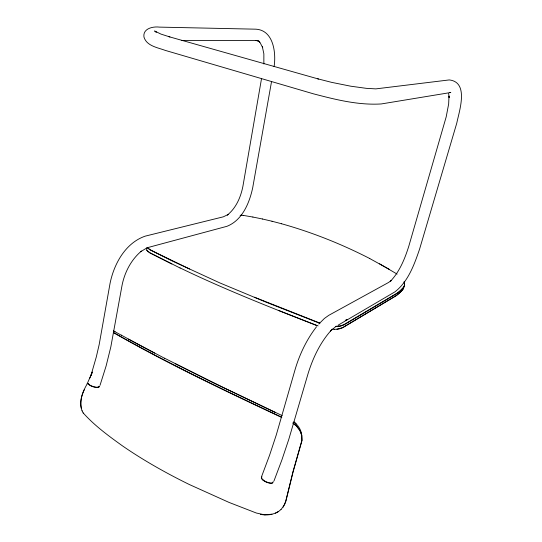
<?xml version="1.0" encoding="UTF-8"?>
<svg xmlns="http://www.w3.org/2000/svg" width="542" height="542" viewBox="0 0 542 542"><rect width="100%" height="100%" fill="white"/><g stroke="black" fill="none" stroke-linecap="round" stroke-linejoin="round"><path stroke-width="0.81" d="M146.503 248.771L146.923 250.492M263.852 63.97L263.866 53.868L262.328 46.612L262.714 47.703L259.977 42.405L258.805 41.097L259.753 42.147L257.111 40.379L258.466 41.036L255.336 40.413L256.84 40.521L181.875 40.589M274.096 66.639C276.21 52.953 273.575 30.311 255.987 29.187L159.409 27.114C152.973 26.294 142.756 28.469 143.935 36.958C146.516 46.016 157.614 47.54 165.195 50.372L313.344 93.8C335.451 99.572 358.309 105.385 381.317 103.942L450.788 92.499L449.508 92.384M404.339 286.027L402.984 289.421A43.224 9.932 -61 0 1 395.66 296.02L342.781 327.625L339.278 328.913L334.529 329.373M404.163 286.095L402.821 289.455A43.38 9.98 -61 0 1 395.47 296.067L342.544 327.7L336.928 329.279M261.515 78.658L242.958 186.042C240.865 196.922 236.163 208.026 227.308 215.079L228.196 214.456L223.351 216.82L145.195 236.149C125.439 242.972 114.03 263.852 110.067 283.324L99.172 344.59L96.293 356.988L90.934 375.525M271.481 81.889L252.721 187.654C249.516 202.776 242.396 220.201 226.996 226.292L147.444 247.674L150.256 249.747L157.078 253.209L189.551 269.008M100.019 385.321L106.117 365.952L110.825 346.9L122.004 285.6C124.558 272.477 131.062 259.774 141.401 251.115L140.561 251.745L147.106 247.802M261.569 476.614L269.604 455.165L276.271 434.982L295.2 369.21C299.76 353.967 306.772 339.326 316.548 326.724M273.974 480.957L281.921 459.86L288.791 439.338L308.141 373.411C313.046 357.666 320.329 342.259 331.494 329.963L330.437 330.993L335.993 326.433M89.789 378.099L92.289 372.178M92.384 372.13L87.113 383.905M84.369 389.549C81.476 395.335 79.972 402.062 81.334 408.485M87.208 383.865C82.574 391.839 78.59 401.717 82.099 410.883M283.188 507.183L285.885 501.201L293.1 471.865L302.057 440.355L301.86 435.24L299.977 430.307L296.535 425.816L292.971 422.916M403.573 287.477L404.623 285.444L404.271 281.732M98.617 387.225L98.949 386.825M281.034 509.622L284.679 504.351L285.722 501.208L292.931 471.892L301.874 440.422L301.67 435.348L299.801 430.463L296.386 426.012L292.856 423.139M318.832 324.014L324.428 318.432L328.777 315.329L388.675 282.409L391.31 280.444L390.281 281.433C399.603 271.718 404.82 258.819 408.817 246.163L446.202 116.835L448.661 103.935L449 96.07L449.122 97.499L448.641 93.563M272.714 482.543L272.219 483.044A5.894 2.053 22.6 0 1 269.814 483.173A5.955 2.093 22.7 0 1 264.76 481.371L263.317 480.422M262.016 476.838L261.447 477.36A6.416 2.249 22.9 0 0 263.175 480.022M347.002 319.502L346.433 319.868M280.912 509.555L278.412 511.641L275.377 513.22M396.669 293.405L343.865 324.651L340.417 325.898L335.85 326.291M338.188 325.146L394.962 291.84C408.282 281.488 414.305 264.543 419.589 249.103L456.771 123.149C459.223 111.029 469.304 82.113 449.243 79.925L375.85 88.881L366.331 88.339L350.776 86.205L331.657 82.364L317.565 78.766M278.31 511.56C273.019 514.907 266.501 515.618 260.451 514.338M345.572 320.132L345.952 320.024M146.916 247.755L147.349 247.708M271.955 514.195L264.482 514.778L256.413 513.044L229.029 502.414L189.354 484.528A231.177 72.709 20.6 0 1 122.133 445.639C108.359 435.754 94.484 425.578 83.156 412.896M335.884 326.541L340.478 326.148L343.98 324.882L396.744 293.608A40.291 9.255 -61 0 0 403.58 287.47M240.12 215.276L241.779 215.249M98.197 387.232L96.855 387.245A5.745 1.701 16.1 0 1 91.896 386.067L90.379 385.376M98.868 386.263L99.389 386.263L99.111 386.995L96.523 387.455A5.325 1.579 16.1 0 1 91.923 386.371L90.521 385.721A5.325 1.579 16.1 0 1 88.902 384.447M345.254 320.43L346.595 320.227L346.86 319.421M331.921 329.258L334.692 329.326M241.718 215.242L243.372 215.404M243.283 215.391L252.918 217.051M252.829 217.037L262.47 219.002M262.389 218.995L272.057 221.251M271.976 221.238L281.671 223.778M168.569 36.578L318.554 79.044M281.589 223.765C312.07 232.288 341.609 244.09 369.759 258.527M169.924 36.964L160.988 34.105L154.578 30.975L156.286 32.235L155.676 31.626M318.113 325.932L278.276 310.336M319.678 322.998L254.455 297.212M319.888 323.33L266.623 302.402L219.618 282.822L172.092 260.926L150.141 249.937L147.194 247.735M316.88 325.579C270.776 307.578 224.666 289.421 180.059 267.911M113.718 331.115L115.067 331.69M113.556 330.945L121.483 335.295M281.373 417.022C224.591 390.409 167.925 363.357 113.346 332.422M281.806 417.509C224.93 390.755 167.796 363.784 113.346 332.551M282.152 415.592L223.155 387.483L175.242 363.689M275.505 412.564L210.581 381.412L164.551 358.201M180.14 268.039L149.91 252.816L147.444 251.156M171.821 263.974L150.005 252.945L146.767 250.336M164.653 358.33L128.515 339.102M154.605 353.12L136.584 343.56M369.691 258.52L389.434 269.415M135.866 343.167L121.333 335.139M379.549 263.798L397.103 274.096M263.168 480.022L264.733 481.039A6.416 2.256 22.7 0 0 270.18 482.99A6.362 2.215 22.6 0 0 272.762 482.847L273.236 481.553M294.11 421.988C297.7 424.881 300.532 428.851 301.46 433.424M293.967 422.008L296.149 423.979M82.045 410.741L83.217 413.051M404.142 281.644L404.501 285.295L403.472 287.294A40.128 9.228 -61 0 1 396.676 293.391M88.454 383.39A5.691 1.687 16.4 0 0 88.59 383.966A5.745 1.701 16.1 0 0 90.426 385.403M88.854 384.413A5.271 1.565 16.4 0 1 88.732 383.885M263.371 480.469A5.955 2.093 22.7 0 1 261.759 477.99"/></g></svg>
